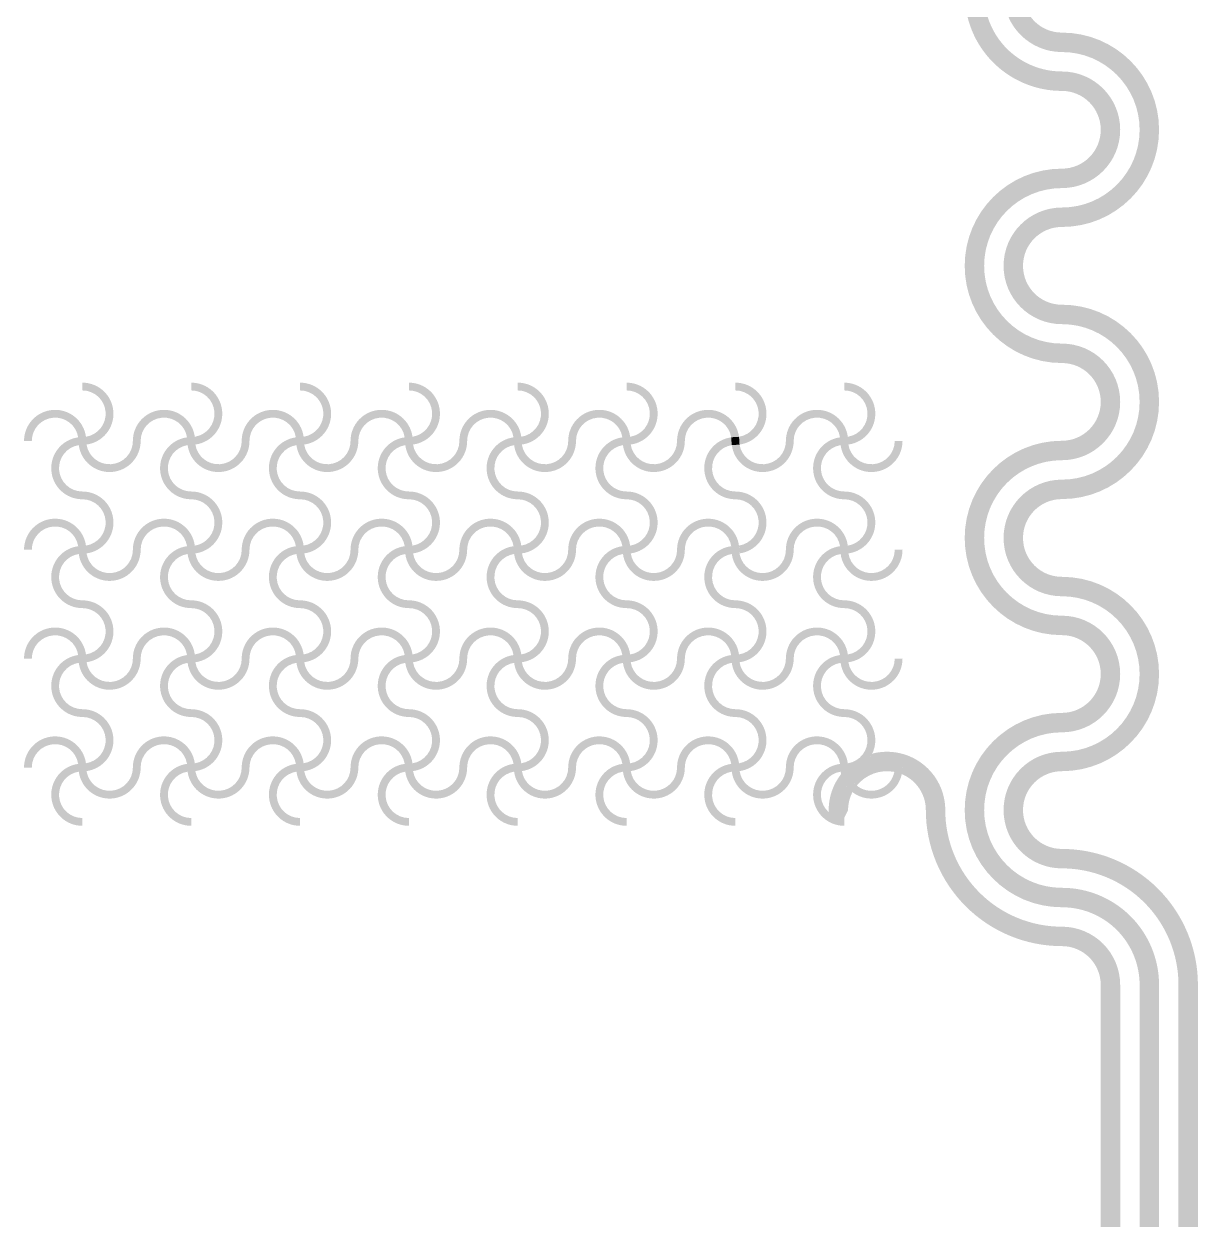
# Model space of a CAD drawing. Header units: inches. Extents: x 98 to 269, y 17 to 80.
# Drawn here: x 170.86 to 201.06, y 17.08 to 48.02 of the extents above; entities that cross this region are included whole.
import ezdxf

# ---------------------------------------------------------------- set-up
doc = ezdxf.new("R2010")
doc.units = ezdxf.units.IN
doc.header["$MEASUREMENT"] = 0

msp = doc.modelspace()

# ---------------------------------------------------------------- hatches: boundary and pattern name
h = msp.add_hatch(color=256)
h.dxf.hatch_style = 1
h.paths.add_polyline_path([(197.562, 67.802, -0.414214), (196.062, 69.302, 0.640887), (192.76, 70.82, -0.293633), (192.241, 70.128, 0.034077), (192.146, 69.873, 0.232766), (192.589, 69.583, -0.910065), (195.562, 69.302, 0.414214), (197.562, 67.302, -1), (197.562, 64.302, 1), (197.562, 60.302, -1), (197.562, 57.302, 1), (197.562, 53.302, -1), (197.562, 50.302, 1), (197.562, 47.302, -1), (197.562, 43.302, 1), (197.562, 40.302, -1), (197.562, 36.302, 1), (197.562, 33.302, -1), (197.562, 29.302, 1), (197.562, 26.302, -0.414214), (200.562, 23.302), (201.062, 23.302, 0.414214), (197.562, 26.802, -1), (197.562, 28.802, 1), (197.562, 33.802, -1), (197.562, 35.802, 1), (197.562, 40.802, -1), (197.562, 42.802, 1), (197.562, 47.802, -1), (197.562, 49.802, 1), (197.562, 53.802, -1), (197.562, 56.802, 1), (197.562, 60.802, -1), (197.562, 63.802, 1)])
h.paths.add_polyline_path([(197.562, 46.802, -0.414214), (195.562, 48.802, 0.54669), (192.728, 50.62, -0.293461), (192.07, 50.059, 0.208934), (192.328, 49.654, -0.735888), (195.062, 48.802, 0.414214), (197.562, 46.302, -1), (197.562, 44.302, 1), (197.562, 39.302, -1), (197.562, 37.302, 1), (197.562, 32.302, -1), (197.562, 30.302, 1), (197.562, 25.302, -0.414214), (199.562, 23.302), (200.062, 23.302, 0.414214), (197.562, 25.802, -1), (197.562, 29.802, 1), (197.562, 32.802, -1), (197.562, 36.802, 1), (197.562, 39.802, -1), (197.562, 43.802, 1)])
h.paths.add_polyline_path([(192.225, 49.482, -0.173956), (191.899, 49.912, 0.123456), (191.572, 48.996, 0.179066), (191.962, 48.852), (191.962, 48.802), (192.062, 48.802, -0.11814)])
h.paths.add_polyline_path([(197.562, 24.802, -0.414214), (194.562, 27.802, 0.490872), (192.685, 29.254, -0.253278), (192.07, 28.805, 0.18591), (192.285, 28.431, -0.276989), (193.252, 28.784, 0.047607), (193.262, 28.897), (193.462, 28.897, -0.053924), (193.444, 28.726, -0.303697), (194.062, 27.802, 0.414214), (197.562, 24.302, -0.414214), (198.562, 23.302), (199.062, 23.302, 0.414214)])
h.paths.add_polyline_path([(201.062, 23.302), (200.562, 23.302), (200.562, 17.078), (201.062, 17.078)])
h.paths.add_polyline_path([(200.062, 23.302), (199.562, 23.302), (199.562, 17.078), (200.062, 17.078)])
h.paths.add_polyline_path([(199.062, 23.302), (198.562, 23.302), (198.562, 17.078), (199.062, 17.078)])
h = msp.add_hatch(color=256)
h.dxf.hatch_style = 1
h.paths.add_polyline_path([(172.362, 38.797), (172.362, 38.597, -0.925234), (172.455, 37.405, -0.033619), (172.462, 37.297, 0.038835), (172.47, 37.205, 0.934949)])
h.paths.add_polyline_path([(170.862, 37.297), (171.062, 37.297, -0.925234), (172.255, 37.39, -0.033619), (172.362, 37.397, 0.038835), (172.455, 37.405, 0.934949)])
h.paths.add_polyline_path([(172.462, 37.297, 0.033619), (172.455, 37.405, -0.038835), (172.362, 37.397, 0.033619), (172.255, 37.39, -0.038835), (172.262, 37.297, 0.033619), (172.27, 37.19, -0.038835), (172.362, 37.197, 0.033619), (172.47, 37.205, -0.038835)])
h.paths.add_polyline_path([(172.47, 37.205, -0.033619), (172.362, 37.197, 0.038835), (172.27, 37.19, 0.934949), (173.862, 37.297, -0.925234), (175.055, 37.39, -0.033619), (175.162, 37.397, 0.038835), (175.255, 37.405, 0.934949), (173.662, 37.297, -0.925234)])
h.paths.add_polyline_path([(172.262, 37.297, 0.038835), (172.255, 37.39, 0.934949), (172.362, 35.797, -0.925234), (172.455, 34.605, -0.033619), (172.462, 34.497, 0.038835), (172.47, 34.405, 0.934949), (172.362, 35.997, -0.925234), (172.27, 37.19, -0.033619)])
h.paths.add_polyline_path([(170.862, 34.497), (171.062, 34.497, -0.925234), (172.255, 34.59, -0.033619), (172.362, 34.597, 0.038835), (172.455, 34.605, 0.934949)])
h.paths.add_polyline_path([(172.455, 34.605, -0.038835), (172.362, 34.597, 0.033619), (172.255, 34.59, -0.038835), (172.262, 34.497, 0.033619), (172.27, 34.39, -0.038835), (172.362, 34.397, 0.033619), (172.47, 34.405, -0.038835), (172.462, 34.497, 0.033619)])
h.paths.add_polyline_path([(172.262, 34.497, 0.038835), (172.255, 34.59, 0.934949), (172.362, 32.997, -0.925234), (172.455, 31.805, -0.033619), (172.462, 31.697, 0.038835), (172.47, 31.605, 0.934949), (172.362, 33.197, -0.925234), (172.27, 34.39, -0.033619)])
h.paths.add_polyline_path([(172.47, 34.405, -0.033619), (172.362, 34.397, 0.038835), (172.27, 34.39, 0.934949), (173.862, 34.497, -0.925234), (175.055, 34.59, -0.033619), (175.162, 34.597, 0.038835), (175.255, 34.605, 0.934949), (173.662, 34.497, -0.925234)])
h.paths.add_polyline_path([(170.862, 31.697), (171.062, 31.697, -0.925234), (172.255, 31.79, -0.033619), (172.362, 31.797, 0.038835), (172.455, 31.805, 0.934949)])
h.paths.add_polyline_path([(172.462, 31.697, 0.033619), (172.455, 31.805, -0.038835), (172.362, 31.797, 0.033619), (172.255, 31.79, -0.038835), (172.262, 31.697, 0.033619), (172.27, 31.59, -0.038835), (172.362, 31.597, 0.033619), (172.47, 31.605, -0.038835)])
h.paths.add_polyline_path([(172.262, 31.697, 0.038835), (172.255, 31.79, 0.934949), (172.362, 30.197, -0.925234), (172.455, 29.005, -0.033619), (172.462, 28.897, 0.038835), (172.47, 28.805, 0.934949), (172.362, 30.397, -0.925234), (172.27, 31.59, -0.033619)])
h.paths.add_polyline_path([(172.47, 31.605, -0.033619), (172.362, 31.597, 0.038835), (172.27, 31.59, 0.934949), (173.862, 31.697, -0.925234), (175.055, 31.79, -0.033619), (175.162, 31.797, 0.038835), (175.255, 31.805, 0.934949), (173.662, 31.697, -0.925234)])
h.paths.add_polyline_path([(170.862, 28.897), (171.062, 28.897, -0.925234), (172.255, 28.99, -0.033619), (172.362, 28.997, 0.038835), (172.455, 29.005, 0.934949)])
h.paths.add_polyline_path([(172.455, 29.005, -0.038835), (172.362, 28.997, 0.033619), (172.255, 28.99, -0.038835), (172.262, 28.897, 0.033619), (172.27, 28.79, -0.038835), (172.362, 28.797, 0.033619), (172.47, 28.805, -0.038835), (172.462, 28.897, 0.033619)])
h.paths.add_polyline_path([(172.262, 28.897, 0.038835), (172.255, 28.99, 0.934949), (172.362, 27.397), (172.362, 27.597, -0.925234), (172.27, 28.79, -0.033619)])
h.paths.add_polyline_path([(172.47, 28.805, -0.033619), (172.362, 28.797, 0.038835), (172.27, 28.79, 0.934949), (173.862, 28.897, -0.925234), (175.055, 28.99, -0.033619), (175.162, 28.997, 0.038835), (175.255, 29.005, 0.934949), (173.662, 28.897, -0.925234)])
h.paths.add_polyline_path([(175.162, 30.397, -0.925234), (175.07, 31.59, -0.033619), (175.062, 31.697, 0.038835), (175.055, 31.79, 0.934949), (175.162, 30.197, -0.925234), (175.255, 29.005, -0.033619), (175.262, 28.897, 0.038835), (175.27, 28.805, 0.934949)])
h.paths.add_polyline_path([(175.27, 28.805, -0.033619), (175.162, 28.797, 0.038835), (175.07, 28.79, 0.934949), (176.662, 28.897, -0.925234), (177.855, 28.99, -0.033619), (177.962, 28.997, 0.038835), (178.055, 29.005, 0.934949), (176.462, 28.897, -0.925234)])
h.paths.add_polyline_path([(175.255, 29.005, -0.038835), (175.162, 28.997, 0.033619), (175.055, 28.99, -0.038835), (175.062, 28.897, 0.033619), (175.07, 28.79, -0.038835), (175.162, 28.797, 0.033619), (175.27, 28.805, -0.038835), (175.262, 28.897, 0.033619)])
h.paths.add_polyline_path([(175.062, 28.897, 0.038835), (175.055, 28.99, 0.934949), (175.162, 27.397), (175.162, 27.597, -0.925234), (175.07, 28.79, -0.033619)])
h.paths.add_polyline_path([(178.062, 28.897, 0.033619), (178.055, 29.005, -0.038835), (177.962, 28.997, 0.033619), (177.855, 28.99, -0.038835), (177.862, 28.897, 0.033619), (177.87, 28.79, -0.038835), (177.962, 28.797, 0.033619), (178.07, 28.805, -0.038835)])
h.paths.add_polyline_path([(177.862, 28.897, 0.038835), (177.855, 28.99, 0.934949), (177.962, 27.397), (177.962, 27.597, -0.925234), (177.87, 28.79, -0.033619)])
h.paths.add_polyline_path([(178.07, 28.805, -0.033619), (177.962, 28.797, 0.038835), (177.87, 28.79, 0.934949), (179.462, 28.897, -0.925234), (180.655, 28.99, -0.033619), (180.762, 28.997, 0.038835), (180.855, 29.005, 0.934949), (179.262, 28.897, -0.925234)])
h.paths.add_polyline_path([(177.962, 30.397, -0.925234), (177.87, 31.59, -0.033619), (177.862, 31.697, 0.038835), (177.855, 31.79, 0.934949), (177.962, 30.197, -0.925234), (178.055, 29.005, -0.033619), (178.062, 28.897, 0.038835), (178.07, 28.805, 0.934949)])
h.paths.add_polyline_path([(176.462, 31.697, -0.925234), (175.27, 31.605, -0.033619), (175.162, 31.597, 0.038835), (175.07, 31.59, 0.934949), (176.662, 31.697, -0.925234), (177.855, 31.79, -0.033619), (177.962, 31.797, 0.038835), (178.055, 31.805, 0.934949)])
h.paths.add_polyline_path([(175.262, 31.697, 0.033619), (175.255, 31.805, -0.038835), (175.162, 31.797, 0.033619), (175.055, 31.79, -0.038835), (175.062, 31.697, 0.033619), (175.07, 31.59, -0.038835), (175.162, 31.597, 0.033619), (175.27, 31.605, -0.038835)])
h.paths.add_polyline_path([(175.162, 33.197, -0.925234), (175.07, 34.39, -0.033619), (175.062, 34.497, 0.038835), (175.055, 34.59, 0.934949), (175.162, 32.997, -0.925234), (175.255, 31.805, -0.033619), (175.262, 31.697, 0.038835), (175.27, 31.605, 0.934949)])
h.paths.add_polyline_path([(175.162, 38.797), (175.162, 38.597, -0.925234), (175.255, 37.405, -0.033619), (175.262, 37.297, 0.038835), (175.27, 37.205, 0.934949)])
h.paths.add_polyline_path([(175.262, 37.297, 0.033619), (175.255, 37.405, -0.038835), (175.162, 37.397, 0.033619), (175.055, 37.39, -0.038835), (175.062, 37.297, 0.033619), (175.07, 37.19, -0.038835), (175.162, 37.197, 0.033619), (175.27, 37.205, -0.038835)])
h.paths.add_polyline_path([(175.062, 37.297, 0.038835), (175.055, 37.39, 0.934949), (175.162, 35.797, -0.925234), (175.255, 34.605, -0.033619), (175.262, 34.497, 0.038835), (175.27, 34.405, 0.934949), (175.162, 35.997, -0.925234), (175.07, 37.19, -0.033619)])
h.paths.add_polyline_path([(175.27, 37.205, -0.033619), (175.162, 37.197, 0.038835), (175.07, 37.19, 0.934949), (176.662, 37.297, -0.925234), (177.855, 37.39, -0.033619), (177.962, 37.397, 0.038835), (178.055, 37.405, 0.934949), (176.462, 37.297, -0.925234)])
h.paths.add_polyline_path([(177.962, 38.797), (177.962, 38.597, -0.925234), (178.055, 37.405, -0.033619), (178.062, 37.297, 0.038835), (178.07, 37.205, 0.934949)])
h.paths.add_polyline_path([(180.655, 37.39, -0.033619), (180.762, 37.397, 0.038835), (180.855, 37.405, 0.934949), (179.262, 37.297, -0.925234), (178.07, 37.205, -0.033619), (177.962, 37.197, 0.038835), (177.87, 37.19, 0.934949), (179.462, 37.297, -0.925234)])
h.paths.add_polyline_path([(178.062, 37.297, 0.033619), (178.055, 37.405, -0.038835), (177.962, 37.397, 0.033619), (177.855, 37.39, -0.038835), (177.862, 37.297, 0.033619), (177.87, 37.19, -0.038835), (177.962, 37.197, 0.033619), (178.07, 37.205, -0.038835)])
h.paths.add_polyline_path([(177.862, 37.297, 0.038835), (177.855, 37.39, 0.934949), (177.962, 35.797, -0.925234), (178.055, 34.605, -0.033619), (178.062, 34.497, 0.038835), (178.07, 34.405, 0.934949), (177.962, 35.997, -0.925234), (177.87, 37.19, -0.033619)])
h.paths.add_polyline_path([(180.762, 38.797), (180.762, 38.597, -0.925234), (180.855, 37.405, -0.033619), (180.862, 37.297, 0.038835), (180.87, 37.205, 0.934949)])
h.paths.add_polyline_path([(183.455, 37.39, -0.033619), (183.562, 37.397, 0.038835), (183.655, 37.405, 0.934949), (182.062, 37.297, -0.925234), (180.87, 37.205, -0.033619), (180.762, 37.197, 0.038835), (180.67, 37.19, 0.934949), (182.262, 37.297, -0.925234)])
h.paths.add_polyline_path([(180.855, 37.405, -0.038835), (180.762, 37.397, 0.033619), (180.655, 37.39, -0.038835), (180.662, 37.297, 0.033619), (180.67, 37.19, -0.038835), (180.762, 37.197, 0.033619), (180.87, 37.205, -0.038835), (180.862, 37.297, 0.033619)])
h.paths.add_polyline_path([(180.662, 37.297, 0.038835), (180.655, 37.39, 0.934949), (180.762, 35.797, -0.925234), (180.855, 34.605, -0.033619), (180.862, 34.497, 0.038835), (180.87, 34.405, 0.934949), (180.762, 35.997, -0.925234), (180.67, 37.19, -0.033619)])
h.paths.add_polyline_path([(183.562, 38.797), (183.562, 38.597, -0.925234), (183.655, 37.405, -0.033619), (183.662, 37.297, 0.038835), (183.67, 37.205, 0.934949)])
h.paths.add_polyline_path([(186.362, 38.797), (186.362, 38.597, -0.925234), (186.455, 37.405, -0.033619), (186.462, 37.297, 0.038835), (186.47, 37.205, 0.934949)])
h.paths.add_polyline_path([(189.162, 38.797), (189.162, 38.597, -0.925234), (189.255, 37.405, -0.033619), (189.262, 37.297, 0.038835), (189.27, 37.205, 0.934949)])
h.paths.add_polyline_path([(191.962, 38.797), (191.962, 38.597, -0.925234), (192.055, 37.405, -0.033619), (192.062, 37.297, 0.038835), (192.07, 37.205, 0.934949)])
h.paths.add_polyline_path([(190.462, 37.297, -0.925234), (189.27, 37.205, -0.033619), (189.162, 37.197, 0.038835), (189.07, 37.19, 0.934949), (190.662, 37.297, -0.925234), (191.855, 37.39, -0.033619), (191.962, 37.397, 0.038835), (192.055, 37.405, 0.934949)])
h.paths.add_polyline_path([(187.662, 37.297, -0.925234), (186.47, 37.205, -0.033619), (186.362, 37.197, 0.038835), (186.27, 37.19, 0.934949), (187.862, 37.297, -0.925234), (189.055, 37.39, -0.033619), (189.162, 37.397, 0.038835), (189.255, 37.405, 0.934949)])
h.paths.add_polyline_path([(184.862, 37.297, -0.925234), (183.67, 37.205, -0.033619), (183.562, 37.197, 0.038835), (183.47, 37.19, 0.934949), (185.062, 37.297, -0.925234), (186.255, 37.39, -0.033619), (186.362, 37.397, 0.038835), (186.455, 37.405, 0.934949)])
h.paths.add_polyline_path([(183.655, 37.405, -0.038835), (183.562, 37.397, 0.033619), (183.455, 37.39, -0.038835), (183.462, 37.297, 0.033619), (183.47, 37.19, -0.038835), (183.562, 37.197, 0.033619), (183.67, 37.205, -0.038835), (183.662, 37.297, 0.033619)])
h.paths.add_polyline_path([(186.455, 37.405, -0.038835), (186.362, 37.397, 0.033619), (186.255, 37.39, -0.038835), (186.262, 37.297, 0.033619), (186.27, 37.19, -0.038835), (186.362, 37.197, 0.033619), (186.47, 37.205, -0.038835), (186.462, 37.297, 0.033619)], flags=16)
h.paths.add_polyline_path([(189.255, 37.405, -0.038835), (189.162, 37.397, 0.033619), (189.055, 37.39, -0.038835), (189.062, 37.297, 0.033619), (189.07, 37.19, -0.038835), (189.162, 37.197, 0.033619), (189.27, 37.205, -0.038835), (189.262, 37.297, 0.033619)], flags=17)
h.paths.add_polyline_path([(192.062, 37.297, 0.033619), (192.055, 37.405, -0.038835), (191.962, 37.397, 0.033619), (191.855, 37.39, -0.038835), (191.862, 37.297, 0.033619), (191.87, 37.19, -0.038835), (191.962, 37.197, 0.033619), (192.07, 37.205, -0.038835)], flags=17)
h.paths.add_polyline_path([(192.07, 37.205, -0.033619), (191.962, 37.197, 0.038835), (191.87, 37.19, 0.934949), (193.462, 37.297), (193.262, 37.297, -0.925234)])
h.paths.add_polyline_path([(191.862, 37.297, 0.038835), (191.855, 37.39, 0.934949), (191.962, 35.797, -0.925234), (192.055, 34.605, -0.033619), (192.062, 34.497, 0.038835), (192.07, 34.405, 0.934949), (191.962, 35.997, -0.925234), (191.87, 37.19, -0.033619)])
h.paths.add_polyline_path([(189.162, 37.197, 0.033619), (189.27, 37.205, -0.038835), (189.262, 37.297, 0.033619), (189.255, 37.405, -0.038835), (189.162, 37.397, 0.033619), (189.055, 37.39, 0.925234), (187.862, 37.297, -0.934949), (186.27, 37.19, 0.925234), (186.362, 35.997, -0.934949), (186.47, 34.405, 0.925234), (187.662, 34.497, -1), (189.262, 34.497, 1), (190.462, 34.497, -0.934949), (192.055, 34.605, 0.925234), (191.962, 35.797, -0.934949), (191.855, 37.39, 0.925234), (190.662, 37.297, -0.934949), (189.07, 37.19, -0.038835)])
h.paths.add_polyline_path([(189.055, 37.39, 0.925234), (187.862, 37.297, -0.934949), (186.27, 37.19, 0.925234), (186.362, 35.997, -0.934949), (186.47, 34.405, 0.925234), (187.662, 34.497, -0.934949), (189.255, 34.605, 0.925234), (189.162, 35.797, -0.934949)], flags=16)
h.paths.add_polyline_path([(191.855, 37.39, 0.925234), (190.662, 37.297, -0.934949), (189.07, 37.19, 0.925234), (189.162, 35.997, -0.934949), (189.27, 34.405, 0.925234), (190.462, 34.497, -0.934949), (192.055, 34.605, 0.925234), (191.962, 35.797, -0.934949)])
h.paths.add_polyline_path([(182.062, 34.497, -0.925234), (180.87, 34.405, -0.033619), (180.762, 34.397, 0.038835), (180.67, 34.39, 0.934949), (182.262, 34.497, -0.925234), (183.455, 34.59, -0.033619), (183.562, 34.597, 0.038835), (183.655, 34.605, 0.934949)])
h.paths.add_polyline_path([(180.862, 34.497, 0.033619), (180.855, 34.605, -0.038835), (180.762, 34.597, 0.033619), (180.655, 34.59, -0.038835), (180.662, 34.497, 0.033619), (180.67, 34.39, -0.038835), (180.762, 34.397, 0.033619), (180.87, 34.405, -0.038835)])
h.paths.add_polyline_path([(179.262, 34.497, -0.925234), (178.07, 34.405, -0.033619), (177.962, 34.397, 0.038835), (177.87, 34.39, 0.934949), (179.462, 34.497, -0.925234), (180.655, 34.59, -0.033619), (180.762, 34.597, 0.038835), (180.855, 34.605, 0.934949)])
h.paths.add_polyline_path([(178.055, 34.605, -0.038835), (177.962, 34.597, 0.033619), (177.855, 34.59, -0.038835), (177.862, 34.497, 0.033619), (177.87, 34.39, -0.038835), (177.962, 34.397, 0.033619), (178.07, 34.405, -0.038835), (178.062, 34.497, 0.033619)])
h.paths.add_polyline_path([(176.462, 34.497, -0.925234), (175.27, 34.405, -0.033619), (175.162, 34.397, 0.038835), (175.07, 34.39, 0.934949), (176.662, 34.497, -0.925234), (177.855, 34.59, -0.033619), (177.962, 34.597, 0.038835), (178.055, 34.605, 0.934949)])
h.paths.add_polyline_path([(175.255, 34.605, -0.038835), (175.162, 34.597, 0.033619), (175.055, 34.59, -0.038835), (175.062, 34.497, 0.033619), (175.07, 34.39, -0.038835), (175.162, 34.397, 0.033619), (175.27, 34.405, -0.038835), (175.262, 34.497, 0.033619)])
h.paths.add_polyline_path([(177.87, 34.39, -0.033619), (177.862, 34.497, 0.038835), (177.855, 34.59, 0.934949), (177.962, 32.997, -0.925234), (178.055, 31.805, -0.033619), (178.062, 31.697, 0.038835), (178.07, 31.605, 0.934949), (177.962, 33.197, -0.925234)])
h.paths.add_polyline_path([(178.062, 31.697, 0.033619), (178.055, 31.805, -0.038835), (177.962, 31.797, 0.033619), (177.855, 31.79, -0.038835), (177.862, 31.697, 0.033619), (177.87, 31.59, -0.038835), (177.962, 31.597, 0.033619), (178.07, 31.605, -0.038835)])
h.paths.add_polyline_path([(178.07, 31.605, -0.033619), (177.962, 31.597, 0.038835), (177.87, 31.59, 0.934949), (179.462, 31.697, -0.925234), (180.655, 31.79, -0.033619), (180.762, 31.797, 0.038835), (180.855, 31.805, 0.934949), (179.262, 31.697, -0.925234)])
h.paths.add_polyline_path([(180.762, 33.197, -0.925234), (180.67, 34.39, -0.033619), (180.662, 34.497, 0.038835), (180.655, 34.59, 0.934949), (180.762, 32.997, -0.925234), (180.855, 31.805, -0.033619), (180.862, 31.697, 0.038835), (180.87, 31.605, 0.934949)])
h.paths.add_polyline_path([(180.862, 31.697, 0.033619), (180.855, 31.805, -0.038835), (180.762, 31.797, 0.033619), (180.655, 31.79, -0.038835), (180.662, 31.697, 0.033619), (180.67, 31.59, -0.038835), (180.762, 31.597, 0.033619), (180.87, 31.605, -0.038835)])
h.paths.add_polyline_path([(180.87, 31.605, -0.033619), (180.762, 31.597, 0.038835), (180.67, 31.59, 0.934949), (182.262, 31.697, -0.925234), (183.455, 31.79, -0.033619), (183.562, 31.797, 0.038835), (183.655, 31.805, 0.934949), (182.062, 31.697, -0.925234)])
h.paths.add_polyline_path([(180.662, 31.697, 0.038835), (180.655, 31.79, 0.934949), (180.762, 30.197, -0.925234), (180.855, 29.005, -0.033619), (180.862, 28.897, 0.038835), (180.87, 28.805, 0.934949), (180.762, 30.397, -0.925234), (180.67, 31.59, -0.033619)])
h.paths.add_polyline_path([(183.562, 33.197, -0.925234), (183.47, 34.39, -0.033619), (183.462, 34.497, 0.038835), (183.455, 34.59, 0.934949), (183.562, 32.997, -0.925234), (183.655, 31.805, -0.033619), (183.662, 31.697, 0.038835), (183.67, 31.605, 0.934949)])
h.paths.add_polyline_path([(184.862, 31.697, -0.925234), (183.67, 31.605, -0.033619), (183.562, 31.597, 0.038835), (183.47, 31.59, 0.934949), (185.062, 31.697, -0.925234), (186.255, 31.79, -0.033619), (186.362, 31.797, 0.038835), (186.455, 31.805, 0.934949)])
h.paths.add_polyline_path([(186.455, 31.805, -0.038835), (186.362, 31.797, 0.033619), (186.255, 31.79, -0.038835), (186.262, 31.697, 0.033619), (186.27, 31.59, -0.038835), (186.362, 31.597, 0.033619), (186.47, 31.605, -0.038835), (186.462, 31.697, 0.033619)])
h.paths.add_polyline_path([(183.655, 31.805, -0.038835), (183.562, 31.797, 0.033619), (183.455, 31.79, -0.038835), (183.462, 31.697, 0.033619), (183.47, 31.59, -0.038835), (183.562, 31.597, 0.033619), (183.67, 31.605, -0.038835), (183.662, 31.697, 0.033619)])
h.paths.add_polyline_path([(183.462, 31.697, 0.038835), (183.455, 31.79, 0.934949), (183.562, 30.197, -0.925234), (183.655, 29.005, -0.033619), (183.662, 28.897, 0.038835), (183.67, 28.805, 0.934949), (183.562, 30.397, -0.925234), (183.47, 31.59, -0.033619)])
h.paths.add_polyline_path([(187.862, 31.697, -0.925234), (189.055, 31.79, -0.033619), (189.162, 31.797, 0.038835), (189.255, 31.805, 0.934949), (187.662, 31.697, -0.925234), (186.47, 31.605, -0.033619), (186.362, 31.597, 0.038835), (186.27, 31.59, 0.934949)])
h.paths.add_polyline_path([(189.262, 31.697, 0.033619), (189.255, 31.805, -0.038835), (189.162, 31.797, 0.033619), (189.055, 31.79, -0.038835), (189.062, 31.697, 0.033619), (189.07, 31.59, -0.038835), (189.162, 31.597, 0.033619), (189.27, 31.605, -0.038835)])
h.paths.add_polyline_path([(189.162, 33.197, -0.925234), (189.07, 34.39, -0.033619), (189.062, 34.497, 0.038835), (189.055, 34.59, 0.934949), (189.162, 32.997, -0.925234), (189.255, 31.805, -0.033619), (189.262, 31.697, 0.038835), (189.27, 31.605, 0.934949)])
h.paths.add_polyline_path([(191.855, 31.79, -0.033619), (191.962, 31.797, 0.038835), (192.055, 31.805, 0.934949), (190.462, 31.697, -0.925234), (189.27, 31.605, -0.033619), (189.162, 31.597, 0.038835), (189.07, 31.59, 0.934949), (190.662, 31.697, -0.925234)])
h.paths.add_polyline_path([(192.055, 31.805, -0.038835), (191.962, 31.797, 0.033619), (191.855, 31.79, -0.038835), (191.862, 31.697, 0.033619), (191.87, 31.59, -0.038835), (191.962, 31.597, 0.033619), (192.07, 31.605, -0.038835), (192.062, 31.697, 0.033619)])
h.paths.add_polyline_path([(191.962, 33.197, -0.925234), (191.87, 34.39, -0.033619), (191.862, 34.497, 0.038835), (191.855, 34.59, 0.934949), (191.962, 32.997, -0.925234), (192.055, 31.805, -0.033619), (192.062, 31.697, 0.038835), (192.07, 31.605, 0.934949)])
h.paths.add_polyline_path([(193.462, 34.497), (193.262, 34.497, -0.925234), (192.07, 34.405, -0.033619), (191.962, 34.397, 0.038835), (191.87, 34.39, 0.934949)])
h.paths.add_polyline_path([(192.062, 34.497, 0.033619), (192.055, 34.605, -0.038835), (191.962, 34.597, 0.033619), (191.855, 34.59, -0.038835), (191.862, 34.497, 0.033619), (191.87, 34.39, -0.038835), (191.962, 34.397, 0.033619), (192.07, 34.405, -0.038835)], flags=17)
h.paths.add_polyline_path([(182.062, 28.897, -0.925234), (180.87, 28.805, -0.033619), (180.762, 28.797, 0.038835), (180.67, 28.79, 0.934949), (182.262, 28.897, -0.925234), (183.455, 28.99, -0.033619), (183.562, 28.997, 0.038835), (183.655, 29.005, 0.934949)])
h.paths.add_polyline_path([(183.655, 29.005, -0.038835), (183.562, 28.997, 0.033619), (183.455, 28.99, -0.038835), (183.462, 28.897, 0.033619), (183.47, 28.79, -0.038835), (183.562, 28.797, 0.033619), (183.67, 28.805, -0.038835), (183.662, 28.897, 0.033619)])
h.paths.add_polyline_path([(183.67, 28.805, -0.033619), (183.562, 28.797, 0.038835), (183.47, 28.79, 0.934949), (185.062, 28.897, -0.925234), (186.255, 28.99, -0.033619), (186.362, 28.997, 0.038835), (186.455, 29.005, 0.934949), (184.862, 28.897, -0.925234)])
h.paths.add_polyline_path([(186.455, 29.005, -0.038835), (186.362, 28.997, 0.033619), (186.255, 28.99, -0.038835), (186.262, 28.897, 0.033619), (186.27, 28.79, -0.038835), (186.362, 28.797, 0.033619), (186.47, 28.805, -0.038835), (186.462, 28.897, 0.033619)])
h.paths.add_polyline_path([(186.362, 30.397, -0.925234), (186.27, 31.59, -0.033619), (186.262, 31.697, 0.038835), (186.255, 31.79, 0.934949), (186.362, 30.197, -0.925234), (186.455, 29.005, -0.033619), (186.462, 28.897, 0.038835), (186.47, 28.805, 0.934949)])
h.paths.add_polyline_path([(186.47, 28.805, -0.033619), (186.362, 28.797, 0.038835), (186.27, 28.79, 0.934949), (187.862, 28.897, -0.925234), (189.055, 28.99, -0.033619), (189.162, 28.997, 0.038835), (189.255, 29.005, 0.934949), (187.662, 28.897, -0.925234)])
h.paths.add_polyline_path([(189.255, 29.005, -0.038835), (189.162, 28.997, 0.033619), (189.055, 28.99, -0.038835), (189.062, 28.897, 0.033619), (189.07, 28.79, -0.038835), (189.162, 28.797, 0.033619), (189.27, 28.805, -0.038835), (189.262, 28.897, 0.033619)])
h.paths.add_polyline_path([(189.162, 30.397, -0.925234), (189.07, 31.59, -0.033619), (189.062, 31.697, 0.038835), (189.055, 31.79, 0.934949), (189.162, 30.197, -0.925234), (189.255, 29.005, -0.033619), (189.262, 28.897, 0.038835), (189.27, 28.805, 0.934949)])
h.paths.add_polyline_path([(190.462, 28.897, -0.925234), (189.27, 28.805, -0.033619), (189.162, 28.797, 0.038835), (189.07, 28.79, 0.934949), (190.662, 28.897, -0.925234), (191.855, 28.99, -0.033619), (191.962, 28.997, 0.038835), (192.055, 29.005, 0.934949)])
h.paths.add_polyline_path([(193.462, 31.697), (193.262, 31.697, -0.925234), (192.07, 31.605, -0.033619), (191.962, 31.597, 0.038835), (191.87, 31.59, 0.934949)])
h.paths.add_polyline_path([(180.855, 29.005, -0.038835), (180.762, 28.997, 0.033619), (180.655, 28.99, -0.038835), (180.662, 28.897, 0.033619), (180.67, 28.79, -0.038835), (180.762, 28.797, 0.033619), (180.87, 28.805, -0.038835), (180.862, 28.897, 0.033619)])
h.paths.add_polyline_path([(180.662, 28.897, 0.038835), (180.655, 28.99, 0.934949), (180.762, 27.397), (180.762, 27.597, -0.925234), (180.67, 28.79, -0.033619)])
h.paths.add_polyline_path([(183.462, 28.897, 0.038835), (183.455, 28.99, 0.934949), (183.562, 27.397), (183.562, 27.597, -0.925234), (183.47, 28.79, -0.033619)])
h.paths.add_polyline_path([(191.87, 28.79, -0.033619), (191.862, 28.897, 0.038835), (191.855, 28.99, 0.934949), (191.962, 27.397), (191.962, 27.597, -0.925234)])
h.paths.add_polyline_path([(189.07, 28.79, -0.033619), (189.062, 28.897, 0.038835), (189.055, 28.99, 0.934949), (189.162, 27.397), (189.162, 27.597, -0.925234)])
h.paths.add_polyline_path([(186.262, 28.897, 0.038835), (186.255, 28.99, 0.934949), (186.362, 27.397), (186.362, 27.597, -0.925234), (186.27, 28.79, -0.033619)])
h.paths.add_polyline_path([(192.055, 29.005, -0.038835), (191.962, 28.997, 0.033619), (191.855, 28.99, -0.038835), (191.862, 28.897, 0.033619), (191.87, 28.79, -0.038835), (191.962, 28.797, 0.033619), (192.07, 28.805, -0.038835), (192.062, 28.897, 0.033619)])
h.paths.add_polyline_path([(192.07, 28.805, -0.033619), (191.962, 28.797, 0.038835), (191.87, 28.79, 0.160231), (192.088, 28.34, -0.032336), (192.146, 28.592, -0.094764)])
h.paths.add_polyline_path([(192.146, 28.592, 0.032336), (192.088, 28.34, 0.171233), (192.565, 28.103, -0.03337), (192.589, 28.302, -0.232766)])
h.paths.add_polyline_path([(193.462, 28.897), (193.262, 28.897, -0.450665), (192.589, 28.302, 0.03337), (192.565, 28.103, 0.450564)])
h.paths.add_polyline_path([(191.962, 30.397, -0.925234), (191.87, 31.59, -0.033619), (191.862, 31.697, 0.038835), (191.855, 31.79, 0.934949), (191.962, 30.197, -0.925234), (192.055, 29.005, -0.033619), (192.062, 28.897, 0.038835), (192.07, 28.805, 0.055386), (192.241, 28.847, -0.109425), (192.76, 29.539, 0.43565)])
h.paths.add_polyline_path([(192.76, 29.539, 0.109425), (192.241, 28.847, 0.293633)], flags=17)
h.paths.add_polyline_path([(183.562, 35.997, -0.925234), (183.47, 37.19, -0.033619), (183.462, 37.297, 0.038835), (183.455, 37.39, 0.934949), (183.562, 35.797, -0.925234), (183.655, 34.605, -0.033619), (183.662, 34.497, 0.038835), (183.67, 34.405, 0.934949)])
h.paths.add_polyline_path([(183.662, 34.497, 0.033619), (183.655, 34.605, -0.038835), (183.562, 34.597, 0.033619), (183.455, 34.59, -0.038835), (183.462, 34.497, 0.033619), (183.47, 34.39, -0.038835), (183.562, 34.397, 0.033619), (183.67, 34.405, -0.038835)])
h.paths.add_polyline_path([(183.67, 34.405, -0.033619), (183.562, 34.397, 0.038835), (183.47, 34.39, 0.934949), (185.062, 34.497, -0.925234), (186.255, 34.59, -0.033619), (186.362, 34.597, 0.038835), (186.455, 34.605, 0.934949), (184.862, 34.497, -0.925234)])
h.paths.add_polyline_path([(186.27, 34.39, -0.033619), (186.262, 34.497, 0.038835), (186.255, 34.59, 0.934949), (186.362, 32.997, -0.925234), (186.455, 31.805, -0.033619), (186.462, 31.697, 0.038835), (186.47, 31.605, 0.934949), (186.362, 33.197, -0.925234)])
h.paths.add_polyline_path([(186.462, 34.497, 0.033619), (186.455, 34.605, -0.038835), (186.362, 34.597, 0.033619), (186.255, 34.59, -0.038835), (186.262, 34.497, 0.033619), (186.27, 34.39, -0.038835), (186.362, 34.397, 0.033619), (186.47, 34.405, -0.038835)], flags=16)
h.paths.add_polyline_path([(190.662, 34.497, -0.925234), (191.855, 34.59, -0.033619), (191.962, 34.597, 0.038835), (192.055, 34.605, 0.934949), (190.462, 34.497, -0.925234), (189.27, 34.405, -0.033619), (189.162, 34.397, 0.038835), (189.07, 34.39, 0.934949)])
h.paths.add_polyline_path([(189.255, 34.605, -0.038835), (189.162, 34.597, 0.033619), (189.055, 34.59, -0.038835), (189.062, 34.497, 0.033619), (189.07, 34.39, -0.038835), (189.162, 34.397, 0.033619), (189.27, 34.405, -0.038835), (189.262, 34.497, 0.033619)], flags=17)
h.paths.add_polyline_path([(187.662, 34.497, -0.925234), (186.47, 34.405, -0.033619), (186.362, 34.397, 0.038835), (186.27, 34.39, 0.934949), (187.862, 34.497, -0.925234), (189.055, 34.59, -0.033619), (189.162, 34.597, 0.038835), (189.255, 34.605, 0.934949)])
h.paths.add_polyline_path([(186.362, 35.997, -0.925234), (186.27, 37.19, -0.033619), (186.262, 37.297, 0.038835), (186.255, 37.39, 0.934949), (186.362, 35.797, -0.925234), (186.455, 34.605, -0.033619), (186.462, 34.497, 0.038835), (186.47, 34.405, 0.934949)])
h = msp.add_hatch(color=256)
h.dxf.hatch_style = 1
h.paths.add_polyline_path([(189.255, 37.405, -0.038835), (189.162, 37.397, 0.033619), (189.055, 37.39, -0.038835), (189.062, 37.297, 0.033619), (189.07, 37.19, -0.038835), (189.162, 37.197, 0.033619), (189.27, 37.205, -0.038835), (189.262, 37.297, 0.033619)])
h = msp.add_hatch(color=256)
h.dxf.hatch_style = 1
h.paths.add_polyline_path([(192.175, 28.263, -0.176811), (191.881, 28.726, 0.167497), (191.562, 27.802), (191.563, 27.749, 0.18395), (191.962, 27.597), (192.062, 27.802, -0.120366)])

doc.saveas('drawing.dxf')
